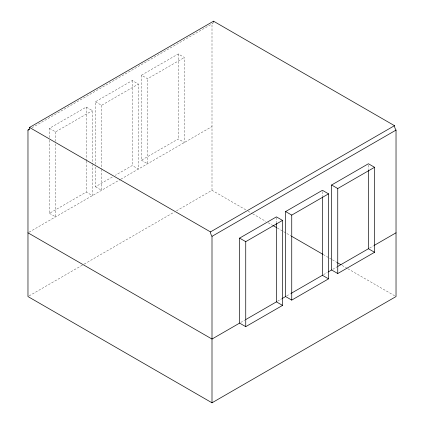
<?xml version="1.0" encoding="UTF-8"?>
<svg xmlns="http://www.w3.org/2000/svg" width="424" height="424" viewBox="0 0 424 424"><rect width="100%" height="100%" fill="white"/><g stroke="black" fill="none" stroke-linecap="round" stroke-linejoin="round"><path stroke-width="0.32" stroke-dasharray="2.12 1.59" d="M31.991 127.783L212.435 23.649M49.444 137.556L49.444 128.329L86.252 107.081L92.384 110.622L92.384 163.993M95.453 164.364L95.453 101.771L132.256 80.523L138.388 84.063L138.388 169.059L132.256 165.519L115.27 175.324M141.457 75.207L178.26 53.959L184.398 57.5L184.398 142.496L178.26 138.955L141.457 160.203L141.457 75.207L147.589 78.747L184.398 57.5M49.444 128.329L55.581 131.875L92.384 110.622M95.453 101.771L101.585 105.311L138.388 84.063M49.444 140.19L49.444 213.33L86.252 192.077L92.384 195.623L92.384 164.655M95.453 166.998L95.453 186.767L113.007 176.633M29.102 232.156L120.273 179.522M120.84 179.193L212 126.564M29.124 295.894L83.586 264.449M84.159 264.12L174.163 212.154M176.458 210.829L212 190.307L245.825 209.838M240.737 322.463L244.701 320.173M277.492 301.241L281.822 298.74M286.741 295.899L290.705 293.609M323.496 274.678L327.286 272.494M332.75 269.341L337.276 266.723M369.548 248.093L373.491 245.814M248.119 211.163L252.132 213.479M252.704 213.807L265.89 221.423M268.18 222.743L272.197 225.065M277.354 228.043L283.089 231.35M283.661 231.684L291.113 235.983M323.215 254.522L331.817 259.483M332.389 259.817L336.974 262.461M342.136 265.44L347.293 268.424M347.871 268.752L396.027 296.556M141.457 160.203L147.589 163.749L147.589 78.747M95.453 186.767L101.585 190.307L101.585 169.881M49.444 213.33L55.581 216.871L55.581 142.416M368.419 165.063L368.419 169.674M322.415 191.627L322.415 196.238M276.411 217.528L276.411 222.796M212 190.307L212 23.855A5.692 3.286 60 0 0 213.415 22.143M178.26 53.959L178.26 138.955M132.256 80.523L132.256 165.519M101.585 105.311L101.585 169.224M86.252 107.081L86.252 160.452M86.252 161.109L86.252 192.077M55.581 131.875L55.581 141.754"/><path stroke-width="0.64" d="M29.51 127.444L213.532 21.2L394.49 125.674A5.692 3.286 60 0 0 396.027 130.099L396.027 296.556L212 402.8L27.973 296.556L27.973 130.099A5.692 3.286 60 0 0 29.51 127.444L210.468 231.917A5.692 3.286 60 0 0 212 236.348L212 402.8M27.973 130.099L29.696 129.108M210.468 231.917L394.49 125.674M212 236.348L396.027 130.099M239.602 323.115L239.602 238.118L276.411 216.871L282.543 220.411L282.543 305.407L245.74 326.655L239.602 323.115L212 339.052L27.973 232.808M285.612 296.556L285.612 211.555L322.415 190.307L328.547 193.847L328.547 278.849L291.744 300.097L285.612 296.556L282.363 298.427M331.616 269.993L331.616 184.997L368.419 163.744L374.556 167.289L374.556 252.285L337.748 273.533L331.616 269.993L328.367 271.869M239.602 238.118L245.74 241.659L282.543 220.411M285.612 211.555L291.744 215.101L328.547 193.847M331.616 184.997L337.748 188.537L374.556 167.289M245.83 319.521L276.411 301.867L282.543 305.407M291.272 293.286L322.415 275.303L328.547 278.849M337.843 266.394L368.419 248.745L374.556 252.285M374.053 245.491L396.027 232.808M272.77 225.393L276.782 227.709M291.686 236.316L322.643 254.188M337.552 262.795L340.991 264.783M368.419 170.337L368.419 248.745M337.748 188.537L337.748 273.533M322.415 196.895L322.415 275.303M291.744 215.101L291.744 300.097M276.411 223.459L276.411 301.867M245.74 241.659L245.74 326.655M213.532 21.2A5.692 3.286 60 0 1 213.479 21.847"/></g></svg>
